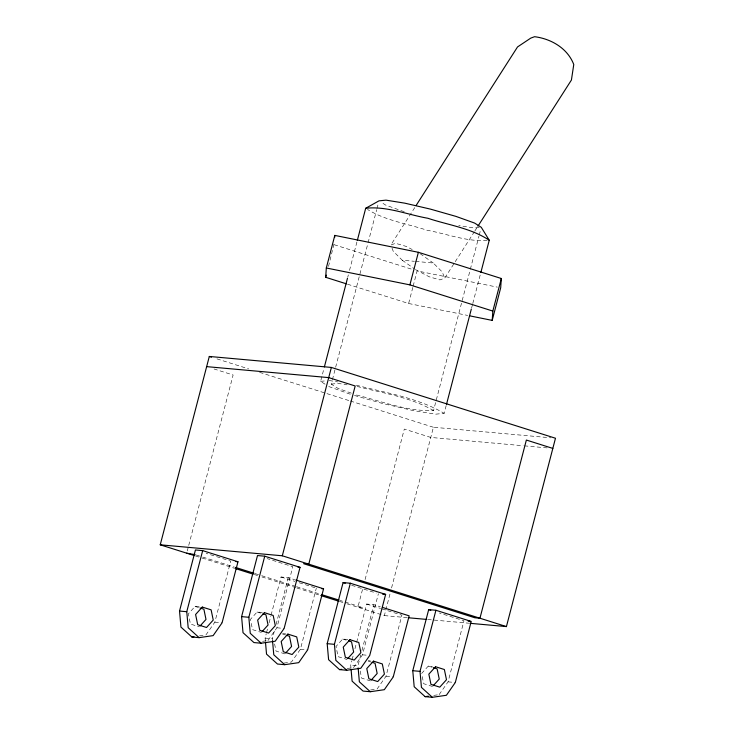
<?xml version="1.0" encoding="UTF-8"?>
<svg xmlns="http://www.w3.org/2000/svg" width="734" height="734" viewBox="0 0 734 734"><rect width="100%" height="100%" fill="white"/><g stroke="black" fill="none" stroke-linecap="round" stroke-linejoin="round"><path stroke-width="0.55" stroke-dasharray="3.67 2.75" d="M328.511 266.442L334.309 242.651M187.28 550.959L188.436 546.527M188.721 545.426L233.118 375.001L214.053 368.973M205.896 634.974L214.823 622.203L230.733 561.115L206.135 553.344M325.098 384.212L320.611 381.359L324.079 368.046M347.778 277.067L348.356 274.846M349.512 270.406L357.027 241.559M265.396 641.296L265.112 638.094L266.249 633.726M266.534 632.635L267.671 628.276M269.094 622.817L270.8 616.276M271.085 615.184L281.03 577.007L288.269 577.658L294.683 579.686M351.366 393.167L337.934 388.359L331.254 384.111L332.117 380.799M332.401 379.698L367.771 243.899M368.064 242.798L376.689 209.676M376.973 208.575L378.414 203.052M272.543 640.883L272.36 638.745L274.911 628.928M276.048 624.561L288.269 577.658M267.965 640.553L276.883 627.79L292.802 566.703L267.13 558.592M283.93 663.096L291.49 662.004L300.408 649.241L316.317 588.154M347.512 284.196L408.627 303.5L412.866 287.214M413.15 286.122L417.114 270.919L497.349 287.132M362.495 589.54L357.88 607.247L363.055 607.706L340.163 600.476M365.092 579.576L404.296 429.069L430.766 437.436L523.168 445.749M350.99 668.335L350.705 665.132L351.843 660.765M352.127 659.673L353.265 655.315M354.962 648.764L356.385 643.314M356.669 642.222L366.615 604.045L373.854 604.697L380.276 606.724M360.789 654.875L357.944 665.784L350.705 665.132M361.926 650.507L373.854 604.697M347.081 668.518L353.559 667.591L362.477 654.82L378.386 593.733M356.531 395.02C381.753 401.278 407.278 411.627 433.528 410.572L470.054 270.369M470.338 269.268L478.963 236.146M479.256 235.036L480.687 229.522M346.98 603.798L384.359 615.606L390.405 592.366M391.561 587.943L433.418 427.252L550.922 437.822M354.458 395.479L381.983 403.324L412.921 410.517L435.684 414.178L444.162 413.325L446.189 405.563M471.623 307.922L472.485 304.601M472.779 303.491L480.577 273.534M377.083 689.043L386.001 676.28L401.911 615.193L381.588 608.77M439.143 694.63L448.07 681.858L463.98 620.771L439.382 613M414.793 207.548L390.8 245.055L395.589 243.303L406.324 246.45L412.233 249.542M415.389 269.552L429.179 276.764L439.905 279.911L444.694 278.158L474.219 231.99M474.834 231.026L477.293 227.182M199.198 606.789L195.06 606.422L188.344 613.844L190.464 624.056L199.29 626.836M262.295 612.468L257.12 612L250.413 619.423L252.533 629.634L261.359 632.424M347.888 639.507L342.714 639.039L336.007 646.461L338.117 656.673L346.943 659.462M421.591 673.5L428.307 666.077L432.445 666.444M199.428 635.901L204.823 635.121M262.57 641.332L266.892 640.709M370.606 689.978L374.918 689.354M433.748 695.401L438.07 694.786M479.256 227.512L474.247 228.017L458.732 225.522M487.128 240.458C466.778 241.862 446.896 233.834 427.069 230.247C407.214 223.677 385.442 220.595 367.495 209.419M320.611 381.359L325.914 380.827M331.254 384.111L338.273 383.405L347.136 384.836M392.02 248.147L393.231 251.248L402.232 260.212L414.426 261.304M415.527 261.405L433.262 263.001L442.263 271.965L444.694 278.158M524.315 445.85L547.133 447.896M384.359 615.606L407.168 617.661M427.711 619.505L468.778 623.203M214.823 622.203L222.063 622.854M276.883 627.79L284.131 628.442M282.718 633.644L285.82 633.919M265.112 638.094L272.36 638.745M300.408 649.241L307.647 649.893M362.477 654.82L368.688 655.379M368.303 660.683L370.376 660.866M386.001 676.28L393.24 676.931M448.07 681.858L455.309 682.51M329.098 380.506L337.768 381.9M408.627 303.5L467.686 315.437M356.274 385.194C385.699 392.873 417.756 397.718 444.162 413.325M357.109 386.433C382.799 393.167 410.37 397.039 433.528 410.572M334.172 244.716L411.655 269.194M216.952 358.871L248.652 368.89M259.588 372.34L349.237 400.663M350.329 401.003L433.418 427.252M351.65 585.292L376.248 593.063M281.03 577.007L294.93 581.392M299.206 582.75L315.253 587.815M366.615 604.045L380.524 608.431M196.235 555.014L201.694 556.73M202.777 557.078L234.403 567.07M255.12 573.612L260.57 575.337M261.662 575.676L295.453 586.356M296.545 586.695L320.538 594.274M195.428 555.922L200.877 557.647M201.969 557.987L234.678 568.327M254.303 574.52L257.579 575.557M261.937 576.933L295.738 587.613M296.83 587.952L319.721 595.191M339.347 601.385L345.888 603.458M257.12 612L261.047 613.239M342.714 639.039L346.641 640.277M428.307 666.077L432.225 667.316M195.06 606.422L198.978 607.66M282.608 634.075L285.544 635.002M368.193 661.114L371.138 662.04M432.537 686.501L423.711 683.712L422.022 675.537M284.875 653.875L276.057 651.095L274.36 642.92M370.468 680.913L361.642 678.124L359.954 669.959M404.269 211.75L385.671 205.098L380.9 202.061M328.685 386.488L351.146 394.534M420.105 253.661L433.262 263.001M402.232 260.212L414.508 268.928"/><path stroke-width="1.1" d="M346.42 283.847L325.685 277.296L326.318 267.983L334.805 235.403L418.38 252.294L501.322 278.498L500.689 287.811L492.202 320.391L469.916 315.886M334.667 237.477L334.805 235.403M492.202 320.391L492.835 311.069L501.322 278.498M194.336 555.583L160.232 544.811L209.3 356.458L331.364 367.431L555.482 438.235L506.423 626.588L469.916 623.304M179.527 611.055L195.437 549.968L202.676 550.619L237.972 561.767L222.063 622.854L213.144 635.616L199.107 637.644L191.868 636.993L180.94 627.084L179.527 611.055L186.766 611.706L188.188 627.735L199.107 637.644M186.766 611.706L202.676 550.619M325.685 277.296L326.254 275.131M241.596 616.633L257.506 555.546L264.745 556.198L300.041 567.345L284.131 628.442L275.213 641.204L261.176 643.223L253.936 642.571L243.009 632.671L241.596 616.633L248.835 617.285L250.248 633.323L261.176 643.223M248.835 617.285L264.745 556.198M324.373 366.936L347.494 278.177M357.32 240.449L365.697 208.273L378.992 200.85L386.011 200.143L404.847 203.171L430.463 209.126L455.988 216.402L474.586 223.063L481.265 227.311L489.248 240.247L480.871 272.424M160.232 544.811L282.306 555.785L331.364 367.431M295.756 580.025L323.566 588.806L307.647 649.893L298.729 662.655L284.7 664.683L277.461 664.031L266.534 654.122L265.497 642.369M326.318 267.983L409.893 284.875L418.38 252.294M327.18 643.672L343.09 582.585L350.338 583.236L385.634 594.384L369.716 655.471L360.798 668.243L346.769 670.261L339.53 669.61L328.603 659.701L327.18 643.672L334.42 644.324L335.842 660.352L346.769 670.261M334.42 644.324L350.338 583.236M446.474 404.452L471.329 309.032M412.774 670.711L428.684 609.624L435.923 610.275L471.219 621.423L455.309 682.51L446.391 695.281L432.354 697.3L425.114 696.649L414.187 686.74L412.774 670.711L420.013 671.362L421.435 687.391L432.354 697.3M420.013 671.362L435.923 610.275M416.022 205.621L517.534 46.939L530.774 38.104L534.591 36.7C551.252 38.829 567.566 48.306 573.768 64.509L571.419 80.034L477.907 226.219M200.033 626.019L205.997 619.413L203.878 609.202L199.96 607.963M262.102 631.598L268.066 625.001L265.947 614.789L263.011 613.863M285.618 653.049L291.582 646.452L289.471 636.24L286.526 635.314M347.687 658.637L353.65 652.04L351.54 641.828L348.595 640.892M371.211 680.088L377.175 673.491L375.056 663.279L372.12 662.352M433.28 685.675L439.244 679.069L437.125 668.867L433.207 667.628M191.868 636.993L194.024 636.681M339.53 669.61L341.686 669.298M351.081 669.408L352.118 681.161L363.046 691.07L370.285 691.722L384.322 689.694L393.24 676.931L409.15 615.844L382.414 607.394M425.114 696.649L428.353 696.181M365.697 208.273C386.772 205.96 407.37 214.667 427.885 218.273C448.373 225.09 470.989 228.1 489.248 240.247M206.649 366.633L328.713 377.615L355.183 385.974L308.775 564.143L303.601 563.684L474.779 617.753L479.953 618.221L526.361 440.051L552.83 448.41M186.702 553.17L195.152 554.665M235.908 561.583L237.972 561.767M297.967 567.162L300.041 567.345M321.492 588.622L323.566 588.806M382.524 594.109L385.634 594.384M468.118 621.148L470.182 621.331M408.315 617.762L426.564 619.404M409.893 284.875L492.835 311.069M209.3 356.458L211.484 357.146M282.306 555.785L506.423 626.588M343.09 582.585L345.237 583.264M428.684 609.624L430.821 610.303M235.486 567.41L254.028 573.263M321.62 594.623L339.071 600.128M235.77 568.666L253.212 574.181M320.813 595.531L338.255 601.045M370.285 691.722L359.366 681.813L358.137 667.922M284.7 664.683L273.773 654.774L272.543 640.883M202.3 607.073L195.593 614.496L197.703 624.707L206.529 627.487L213.236 620.065L211.126 609.853L202.3 607.073M264.368 612.651L257.662 620.074L259.772 630.286L268.598 633.075L275.305 625.652L273.186 615.441L264.368 612.651M287.884 634.103L281.177 641.534L283.296 651.737L292.114 654.526L298.83 647.104L296.71 636.892L287.884 634.103M349.953 639.69L343.246 647.113L345.365 657.325L354.183 660.114L360.899 652.691L358.779 642.479L349.953 639.69M373.478 661.141L366.771 668.564L368.881 678.776L377.707 681.565L384.414 674.142L382.304 663.931L373.478 661.141M435.546 666.729L428.839 674.151L430.95 684.363L439.776 687.152L446.483 679.721L444.373 669.518L435.546 666.729"/></g></svg>
